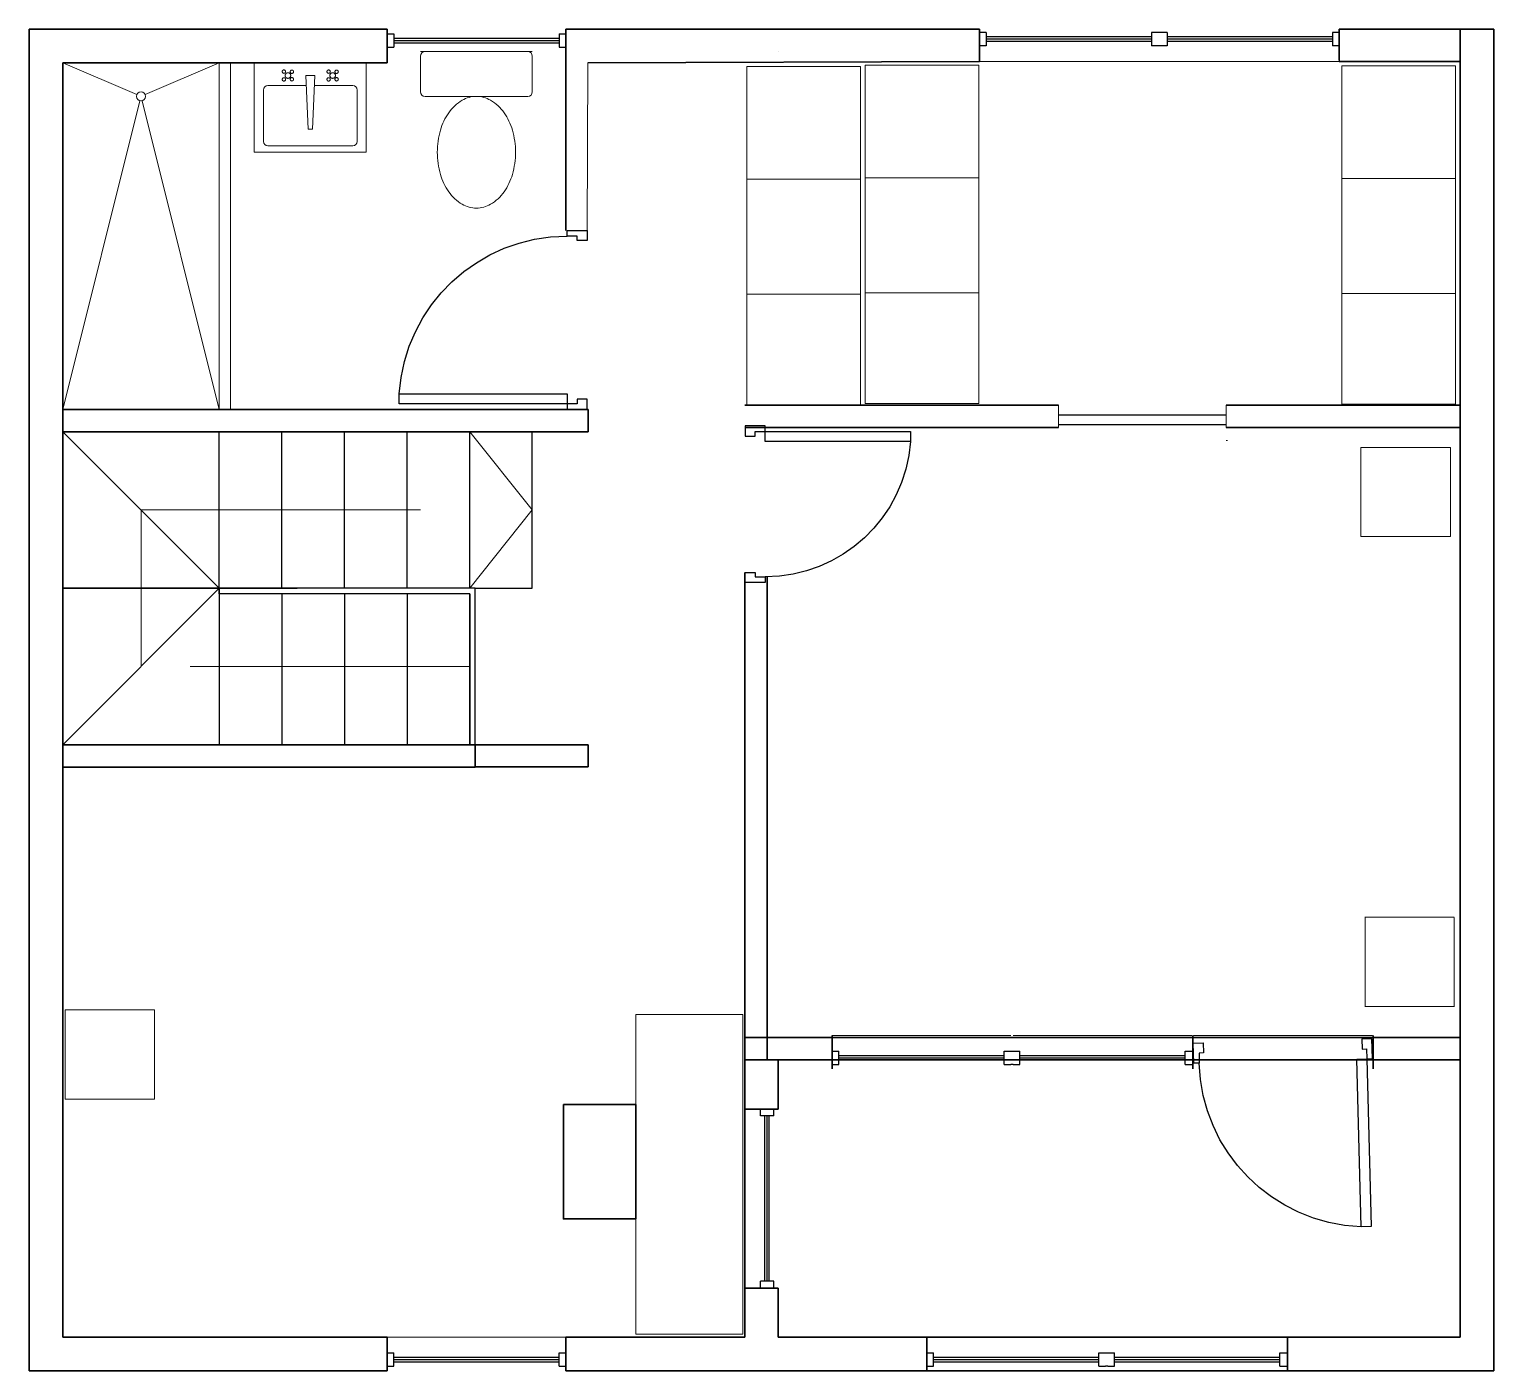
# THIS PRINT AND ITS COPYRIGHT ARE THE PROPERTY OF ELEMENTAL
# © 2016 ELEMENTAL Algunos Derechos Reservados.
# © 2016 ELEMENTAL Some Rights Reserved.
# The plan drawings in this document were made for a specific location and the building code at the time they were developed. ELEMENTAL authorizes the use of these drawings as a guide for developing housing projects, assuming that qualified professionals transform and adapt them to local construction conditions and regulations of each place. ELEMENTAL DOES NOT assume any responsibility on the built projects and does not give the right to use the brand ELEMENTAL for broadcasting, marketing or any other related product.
# Model space of a CAD drawing. Header units: metres. Extents: x -38 to -31, y -335 to -19.
# Drawn here: x -37.14 to -30.59, y -334.98 to -328.98 of the extents above; entities outside this region: 1.
import ezdxf

# ---------------------------------------------------------------- set-up
doc = ezdxf.new("R2010")
doc.units = ezdxf.units.M
doc.header["$LTSCALE"] = 5
doc.header["$MEASUREMENT"] = 0
doc.linetypes.add('HIDDEN', pattern=[0.375, 0.25, -0.125])
doc.layers.get('0').update_dxf_attribs({"color": 30})
for name, color, linetype, lineweight in [('A-DOOR-FULL', 4, 'Continuous', 25), ('A-FLOR-OVHD', 3, 'HIDDEN', 18), ('A-FLOR-STRS', 4, 'Continuous', 25), ('A-FURN', 8, 'Continuous', 18), ('A-GLAZ-FULL', 4, 'Continuous', 25), ('A-WALL-FULL-EXTR', 7, 'Continuous', 35), ('A-WALL-FULL-INTR', 7, 'Continuous', 35)]:
    doc.layers.add(name, color=color, linetype=linetype, lineweight=lineweight)

# ---------------------------------------------------------------- blocks, each defined once
blk = doc.blocks.new('INOD')
for p, q in [((0.23, 0), (-0.23, 0)), ((-0.25, -0.02), (-0.25, -0.18)), ((0.25, -0.18), (0.25, -0.02)), ((-0.23, -0.2), (0.23, -0.2))]:
    blk.add_line(p, q)
blk.add_lwpolyline([(-0.175, -0.45, 0.07067), (-0.1609, -0.5491, 0.082314), (-0.1237, -0.6268, 0.106842), (-0.0634, -0.6826, 0.13438), (0, -0.7, 0.13438), (0.0634, -0.6826, 0.106842), (0.1237, -0.6268, 0.082314), (0.1609, -0.5491, 0.07067), (0.175, -0.45, 0.07067), (0.1609, -0.3509, 0.082314), (0.1237, -0.2732, 0.106842), (0.0634, -0.2174, 0.13438), (0, -0.2, 0.13438), (-0.0634, -0.2174, 0.106842), (-0.1237, -0.2732, 0.082314), (-0.1609, -0.3509, 0.07067)], format="xyb", close=True)
for centre, start, end in [((-0.23, -0.02), 90, 180), ((0.23, -0.02), 0, 90), ((-0.23, -0.18), 180, 270), ((0.23, -0.18), 270, 0)]:
    blk.add_arc(centre, 0.02, start, end)
blk = doc.blocks.new('DOOR-75')
for points in [[(-0.07, 0.84), (-0.07, 0.09), (-0.025, 0.09), (-0.025, 0.84), (-0.07, 0.84)], [(-0.775, 0.09), (-0.8, 0.09), (-0.8, 0), (-0.755, 0), (-0.755, 0.045), (-0.775, 0.045), (-0.775, 0.09)], [(-0.025, 0.09), (0, 0.09), (0, 0), (-0.045, 0), (-0.045, 0.045), (-0.025, 0.045), (-0.025, 0.09)]]:
    blk.add_lwpolyline(points)
at = {"linetype": 'HIDDEN'}
blk.add_arc((-0.0225, 0.089), 0.7525, 93.61808, 179.92486, dxfattribs=at)
blk = doc.blocks.new('DOOR-65')
for points in [[(-0.07, 0.74), (-0.07, 0.09), (-0.025, 0.09), (-0.025, 0.74), (-0.07, 0.74)], [(-0.675, 0.09), (-0.7, 0.09), (-0.7, 0), (-0.655, 0), (-0.655, 0.045), (-0.675, 0.045), (-0.675, 0.09)], [(-0.025, 0.09), (0, 0.09), (0, 0), (-0.045, 0), (-0.045, 0.045), (-0.025, 0.045), (-0.025, 0.09)]]:
    blk.add_lwpolyline(points)
at = {"linetype": 'HIDDEN'}
blk.add_arc((-0.0221, 0.0889), 0.6529, 94.20758, 179.89952, dxfattribs=at)

msp = doc.modelspace()

# ---------------------------------------------------------------- linework, layer by layer
msp.add_line((-38.1469, -18.529), (-37.1433, -18.529))
at = {"layer": 'A-DOOR-FULL'}
for p, q in [((-32.5397, -330.7028), (-31.7897, -330.7028)), ((-31.7897, -330.7478), (-32.5397, -330.7478))]:
    msp.add_line(p, q, dxfattribs=at)
at = {"layer": 'A-FLOR-OVHD'}
for p, q in [((-35.3933, -329.0787), (-34.8933, -329.0787)), ((-32.0841, -329.1231), (-32.8935, -329.1231)), ((-31.2841, -329.1231), (-32.0841, -329.1231)), ((-34.8933, -331.1287), (-35.1733, -330.7787)), ((-36.6433, -331.8287), (-36.6433, -331.1287)), ((-36.6433, -331.1287), (-34.8933, -331.1287)), ((-34.8933, -331.1287), (-35.1733, -331.4787)), ((-35.1733, -331.8287), (-36.6433, -331.8287)), ((-33.5529, -333.4788), (-32.7529, -333.4788)), ((-32.7433, -333.4788), (-31.9433, -333.4788)), ((-31.9361, -333.4788), (-31.1361, -333.4788)), ((-33.9433, -334.6088), (-33.9433, -333.8088)), ((-35.5433, -334.8287), (-34.7433, -334.8287)), ((-33.129, -334.8287), (-32.329, -334.8287)), ((-32.3194, -334.8287), (-31.5194, -334.8287))]:
    msp.add_line(p, q, dxfattribs=at)
at = {"layer": 'A-FLOR-STRS'}
for p, q in [((-36.2933, -331.4787), (-36.9933, -330.7787)), ((-36.2933, -331.4787), (-36.2933, -330.7787)), ((-36.0133, -331.4787), (-36.0133, -330.7787)), ((-35.7333, -331.4787), (-35.7333, -330.7787)), ((-35.4533, -331.4787), (-35.4533, -330.7787)), ((-35.1733, -331.4787), (-35.1733, -330.7787)), ((-34.8933, -331.4787), (-34.8933, -330.7787)), ((-36.2933, -331.4787), (-36.9933, -331.4787)), ((-36.9933, -331.4787), (-35.9448, -331.4787)), ((-36.2933, -331.4787), (-36.9933, -332.1787)), ((-36.2933, -331.4787), (-36.2933, -332.1787)), ((-36.2933, -331.5037), (-36.2933, -331.4787)), ((-35.1483, -331.4787), (-34.8933, -331.4787)), ((-36.0133, -331.5037), (-36.0133, -332.1787)), ((-35.7333, -331.5037), (-35.7333, -332.1787)), ((-35.4533, -331.5037), (-35.4533, -332.1787)), ((-35.1733, -331.5037), (-35.1733, -332.1787))]:
    msp.add_line(p, q, dxfattribs=at)
for points in [[(-35.1483, -332.1787), (-35.1483, -331.4787), (-36.2933, -331.4787)], [(-35.1733, -332.1787), (-35.1733, -331.5037), (-36.2933, -331.5037)]]:
    msp.add_lwpolyline(points, dxfattribs=at)
at = {"layer": 'A-FURN'}
for p, q in [((-36.6616, -329.2708), (-36.9933, -329.1287)), ((-36.6249, -329.2708), (-36.2933, -329.1287)), ((-36.2933, -329.1287), (-36.2933, -330.6787)), ((-36.2433, -329.1287), (-36.2433, -330.6787)), ((-36.137, -329.1287), (-36.137, -329.5287)), ((-35.637, -329.5287), (-35.637, -329.1287)), ((-34.6444, -329.1287), (-34.6482, -329.8787)), ((-36.0963, -329.2505), (-36.0963, -329.4805)), ((-35.9044, -329.2305), (-36.0763, -329.2305)), ((-35.6963, -329.2305), (-35.8681, -329.2305)), ((-35.6763, -329.4805), (-35.6763, -329.2505)), ((-36.6481, -329.2981), (-36.9933, -330.6787)), ((-36.2933, -330.6787), (-36.6384, -329.2981)), ((-36.137, -329.5287), (-35.637, -329.5287)), ((-36.0763, -329.5005), (-35.6963, -329.5005)), ((-33.9342, -329.649), (-33.4266, -329.649)), ((-33.4054, -329.6432), (-32.8978, -329.6432)), ((-31.2731, -329.6459), (-30.7654, -329.6459)), ((-33.9342, -330.1632), (-33.4266, -330.1632)), ((-33.4054, -330.1574), (-32.8978, -330.1574)), ((-31.2731, -330.1602), (-30.7654, -330.1602)), ((-32.5397, -330.6605), (-32.5397, -330.7605)), ((-31.7897, -330.6605), (-31.7897, -330.7605)), ((-31.7897, -330.8181), (-31.7836, -330.8181))]:
    msp.add_line(p, q, dxfattribs=at)
at = {"layer": 'A-FURN', "linetype": 'HIDDEN'}
for p, q in [((-31.187, -330.8492), (-30.787, -330.8492)), ((-31.187, -331.248), (-31.187, -330.8492)), ((-30.787, -330.8492), (-30.787, -331.248)), ((-30.787, -331.248), (-31.187, -331.248)), ((-30.5933, -332.8037), (-30.5933, -334.3037)), ((-30.77, -332.9504), (-31.17, -332.9504)), ((-31.1685, -333.3488), (-31.1685, -332.95)), ((-30.7702, -332.9521), (-30.7702, -333.3509)), ((-36.983, -333.7636), (-36.983, -333.3648)), ((-36.983, -333.3648), (-36.583, -333.3648)), ((-36.583, -333.3648), (-36.583, -333.7636)), ((-31.17, -333.3492), (-30.77, -333.3492)), ((-36.583, -333.7636), (-36.983, -333.7636))]:
    msp.add_line(p, q, dxfattribs=at)
at = {"layer": 'A-FURN', "const_width": 0.005}
for points in [[(-35.997, -329.168, 1), (-36.012, -329.168, 1)], [(-35.997, -329.2029, -1), (-36.012, -329.2029, -1)], [(-35.9988, -329.1855, 1), (-35.9738, -329.1855, 1)], [(-35.9687, -329.1611, 1), (-35.9687, -329.1761, 1)], [(-35.9687, -329.2098, -1), (-35.9687, -329.1948, -1)], [(-35.797, -329.168, 1), (-35.812, -329.168, 1)], [(-35.797, -329.2029, -1), (-35.812, -329.2029, -1)], [(-35.7988, -329.1855, 1), (-35.7738, -329.1855, 1)], [(-35.7687, -329.1611, 1), (-35.7687, -329.1761, 1)], [(-35.7687, -329.2098, -1), (-35.7687, -329.1948, -1)]]:
    msp.add_lwpolyline(points, format="xyb", close=True, dxfattribs=at)
at = {"layer": 'A-FURN'}
for points in [[(-35.8963, -329.4255), (-35.8763, -329.4255), (-35.8663, -329.1855), (-35.9063, -329.1855)], [(-33.9334, -330.6581), (-33.9334, -329.145), (-33.4257, -329.145), (-33.4257, -330.6581)], [(-33.4046, -330.6523), (-33.4046, -329.1392), (-32.8969, -329.1392), (-32.8969, -330.6523)], [(-31.2723, -330.655), (-31.2723, -329.142), (-30.7646, -329.142), (-30.7646, -330.655)], [(-34.4307, -333.3849), (-33.9523, -333.3849), (-33.9523, -334.8157), (-34.4307, -334.8157)]]:
    msp.add_lwpolyline(points, close=True, dxfattribs=at)
msp.add_circle((-36.6433, -329.2787), 0.02, dxfattribs=at)
for centre, start, end in [((-36.0763, -329.2505), 90, 180), ((-35.6963, -329.2505), 0, 90), ((-36.0763, -329.4805), 180, 270), ((-35.6963, -329.4805), 270, 0)]:
    msp.add_arc(centre, 0.02, start, end, dxfattribs=at)
at = {"layer": 'A-GLAZ-FULL'}
for p, q in [((-35.5433, -328.9987), (-35.5133, -328.9987)), ((-34.7733, -328.9987), (-34.7433, -328.9987)), ((-32.8635, -328.9931), (-32.8935, -328.9931)), ((-32.0841, -328.9931), (-32.1235, -328.9931)), ((-32.0541, -328.9931), (-32.0841, -328.9931)), ((-31.2841, -328.9931), (-31.3141, -328.9931)), ((-35.5433, -329.0587), (-35.5133, -329.0587)), ((-35.5133, -329.0187), (-34.7733, -329.0187)), ((-35.5133, -329.0287), (-34.7733, -329.0287)), ((-35.5133, -329.0387), (-34.7733, -329.0387)), ((-34.7733, -329.0587), (-34.7433, -329.0587)), ((-32.8635, -329.0531), (-32.8935, -329.0531)), ((-32.1235, -329.0131), (-32.8635, -329.0131)), ((-32.1235, -329.0231), (-32.8635, -329.0231)), ((-32.1235, -329.0331), (-32.8635, -329.0331)), ((-32.0905, -329.0531), (-32.1235, -329.0531)), ((-32.0541, -329.0531), (-32.0905, -329.0531)), ((-31.3141, -329.0131), (-32.0541, -329.0131)), ((-31.3141, -329.0231), (-32.0541, -329.0231)), ((-31.3141, -329.0331), (-32.0541, -329.0331)), ((-31.2841, -329.0531), (-31.3141, -329.0531)), ((-33.5529, -333.5488), (-33.5229, -333.5488)), ((-33.5229, -333.5688), (-32.7829, -333.5688)), ((-33.5229, -333.5788), (-32.7829, -333.5788)), ((-33.5229, -333.5888), (-32.7829, -333.5888)), ((-32.7829, -333.5488), (-32.7529, -333.5488)), ((-32.7529, -333.5488), (-32.7433, -333.5488)), ((-32.7433, -333.5488), (-32.7133, -333.5488)), ((-32.7133, -333.5688), (-31.9733, -333.5688)), ((-32.7133, -333.5788), (-31.9733, -333.5788)), ((-32.7133, -333.5888), (-31.9733, -333.5888)), ((-31.9733, -333.5488), (-31.9433, -333.5488)), ((-33.5529, -333.6088), (-33.5229, -333.6088)), ((-32.7829, -333.6088), (-32.7529, -333.6088)), ((-32.7433, -333.6088), (-32.7529, -333.6088)), ((-32.7433, -333.6088), (-32.7133, -333.6088)), ((-31.9733, -333.6088), (-31.9433, -333.6088)), ((-33.8733, -333.8388), (-33.8733, -333.8088)), ((-33.8533, -334.5788), (-33.8533, -333.8388)), ((-33.8433, -334.5788), (-33.8433, -333.8388)), ((-33.8333, -334.5788), (-33.8333, -333.8388)), ((-33.8133, -333.8388), (-33.8133, -333.8088)), ((-33.8733, -334.6088), (-33.8733, -334.5788)), ((-33.8133, -334.6088), (-33.8133, -334.5788)), ((-35.5433, -334.8987), (-35.5133, -334.8987)), ((-34.7733, -334.8987), (-34.7433, -334.8987)), ((-33.129, -334.8987), (-33.099, -334.8987)), ((-32.359, -334.8987), (-32.329, -334.8987)), ((-32.329, -334.8987), (-32.3194, -334.8987)), ((-32.3194, -334.8987), (-32.2894, -334.8987)), ((-31.5494, -334.8987), (-31.5194, -334.8987)), ((-35.5433, -334.9587), (-35.5133, -334.9587)), ((-35.5133, -334.9187), (-34.7733, -334.9187)), ((-35.5133, -334.9287), (-34.7733, -334.9287)), ((-35.5133, -334.9387), (-34.7733, -334.9387)), ((-34.7733, -334.9587), (-34.7433, -334.9587)), ((-33.129, -334.9587), (-33.099, -334.9587)), ((-33.099, -334.9187), (-32.359, -334.9187)), ((-33.099, -334.9287), (-32.359, -334.9287)), ((-33.099, -334.9387), (-32.359, -334.9387)), ((-32.359, -334.9587), (-32.329, -334.9587)), ((-32.3194, -334.9587), (-32.329, -334.9587)), ((-32.3194, -334.9587), (-32.2894, -334.9587)), ((-32.2894, -334.9187), (-31.5494, -334.9187)), ((-32.2894, -334.9287), (-31.5494, -334.9287)), ((-32.2894, -334.9387), (-31.5494, -334.9387)), ((-31.5494, -334.9587), (-31.5194, -334.9587))]:
    msp.add_line(p, q, dxfattribs=at)
at = {"layer": 'A-GLAZ-FULL', "ltscale": 0.001}
for p, q in [((-35.5133, -328.9987), (-35.5133, -329.0587)), ((-34.7733, -328.9987), (-34.7733, -329.0587)), ((-32.8635, -328.9931), (-32.8635, -329.0531)), ((-32.1235, -328.9931), (-32.1235, -329.0531)), ((-32.0541, -328.9931), (-32.0541, -329.0531)), ((-31.3141, -328.9931), (-31.3141, -329.0531)), ((-33.5229, -333.6088), (-33.5229, -333.5488)), ((-32.7829, -333.6088), (-32.7829, -333.5488)), ((-32.7133, -333.6088), (-32.7133, -333.5488)), ((-31.9733, -333.6088), (-31.9733, -333.5488)), ((-33.8133, -333.8388), (-33.8733, -333.8388)), ((-33.8133, -334.5788), (-33.8733, -334.5788)), ((-35.5133, -334.9587), (-35.5133, -334.8987)), ((-34.7733, -334.9587), (-34.7733, -334.8987)), ((-33.099, -334.9587), (-33.099, -334.8987)), ((-32.359, -334.9587), (-32.359, -334.8987)), ((-32.2894, -334.9587), (-32.2894, -334.8987)), ((-31.5494, -334.9587), (-31.5494, -334.8987))]:
    msp.add_line(p, q, dxfattribs=at)
at = {"layer": 'A-WALL-FULL-EXTR'}
for p, q in [((-37.1433, -328.9787), (-35.5433, -328.9787)), ((-37.1433, -334.9787), (-37.1433, -328.9787)), ((-35.5433, -329.1287), (-35.5433, -328.9787)), ((-33.9433, -328.9787), (-33.7933, -328.9787)), ((-32.8935, -329.1231), (-32.8935, -328.9787)), ((-31.2841, -329.1178), (-31.2841, -328.9787)), ((-30.7433, -334.8287), (-30.7433, -328.9787)), ((-30.5933, -330.6787), (-30.5933, -328.9787)), ((-36.9933, -330.6787), (-36.9933, -329.1287)), ((-36.9933, -329.1287), (-35.5433, -329.1287)), ((-31.2841, -329.1231), (-30.7433, -329.1231)), ((-36.9933, -332.1787), (-36.9933, -330.6787)), ((-33.9433, -330.6605), (-32.5397, -330.6605)), ((-31.7897, -330.6605), (-30.7433, -330.6605)), ((-30.5933, -332.1787), (-30.5933, -330.6787)), ((-33.9433, -330.7605), (-32.5397, -330.7605)), ((-31.7897, -330.7605), (-30.7433, -330.7605)), ((-33.9433, -331.4079), (-33.9433, -333.5888)), ((-33.8433, -331.4278), (-33.8433, -333.5888)), ((-36.9933, -334.8287), (-36.9933, -332.1787)), ((-35.1483, -332.1787), (-34.6433, -332.1787)), ((-34.6433, -332.1787), (-34.6433, -332.2774)), ((-30.5933, -334.9787), (-30.5933, -332.1787)), ((-34.6433, -332.2774), (-35.1483, -332.2774)), ((-33.9433, -333.4888), (-30.7433, -333.4888)), ((-33.5529, -333.6288), (-33.5529, -333.4788)), ((-31.9393, -333.6288), (-31.9393, -333.4788)), ((-31.1321, -333.6288), (-31.1321, -333.4788)), ((-33.9433, -334.8287), (-33.9433, -333.5888)), ((-33.9433, -333.5888), (-30.7433, -333.5888)), ((-33.7933, -333.8088), (-33.9433, -333.8088)), ((-33.7933, -334.6088), (-33.9433, -334.6088)), ((-35.5433, -334.8287), (-36.9933, -334.8287)), ((-35.5433, -334.9787), (-35.5433, -334.8287)), ((-34.7433, -334.9787), (-34.7433, -334.8287)), ((-34.7433, -334.8287), (-33.9433, -334.8287)), ((-33.129, -334.9787), (-33.129, -334.8287)), ((-31.5154, -334.9787), (-31.5154, -334.8287)), ((-37.1433, -334.9787), (-35.5433, -334.9787)), ((-34.7433, -334.9787), (-33.9433, -334.9787)), ((-33.9433, -334.9787), (-33.7933, -334.9787))]:
    msp.add_line(p, q, dxfattribs=at)
msp.add_lwpolyline([(-34.7539, -333.7874), (-34.4307, -333.7874), (-34.4307, -334.2994), (-34.7539, -334.2994)], close=True, dxfattribs=at)
at = {"layer": 'A-WALL-FULL-INTR'}
for p, q in [((-34.7433, -328.9787), (-33.9433, -328.9787)), ((-34.7433, -329.8787), (-34.7433, -328.9787)), ((-33.7933, -328.9787), (-33.4329, -328.9787)), ((-32.8935, -328.9787), (-33.4329, -328.9787)), ((-31.0162, -328.9787), (-31.2841, -328.9787)), ((-30.5933, -328.9787), (-31.0162, -328.9787)), ((-32.8935, -329.1231), (-34.6444, -329.1287)), ((-33.7933, -329.0787), (-33.7933, -329.0787)), ((-34.6432, -330.6787), (-36.9933, -330.6787)), ((-34.6432, -330.6787), (-34.6432, -330.7787)), ((-34.6432, -330.7787), (-36.9933, -330.7787)), ((-35.1483, -332.1787), (-36.9933, -332.1787)), ((-35.1483, -332.2787), (-36.9933, -332.2787)), ((-33.7933, -333.5888), (-33.7933, -333.8088)), ((-33.7933, -334.6088), (-33.7933, -334.8287)), ((-33.7933, -334.8287), (-30.7433, -334.8287)), ((-33.7933, -334.9787), (-30.5933, -334.9787))]:
    msp.add_line(p, q, dxfattribs=at)
msp.add_lwpolyline([(-35.1483, -332.1787), (-35.1483, -332.2787)], dxfattribs=at)

# ---------------------------------------------------------------- block references
at = {"layer": 'A-DOOR-FULL', "xscale": -1}
for name, p, rotation in [('DOOR-75', (-34.6482, -330.6787), 90), ('DOOR-65', (-33.9418, -330.7529), 270), ('DOOR-75', (-31.1377, -333.4937), 181.4216648760795)]:
    msp.add_blockref(name, p, dxfattribs=dict(at, rotation=rotation))
at = {"layer": 'A-FURN', "xscale": -1}
msp.add_blockref('INOD', (-35.1433, -329.0787), dxfattribs=at)

doc.saveas('drawing.dxf')
